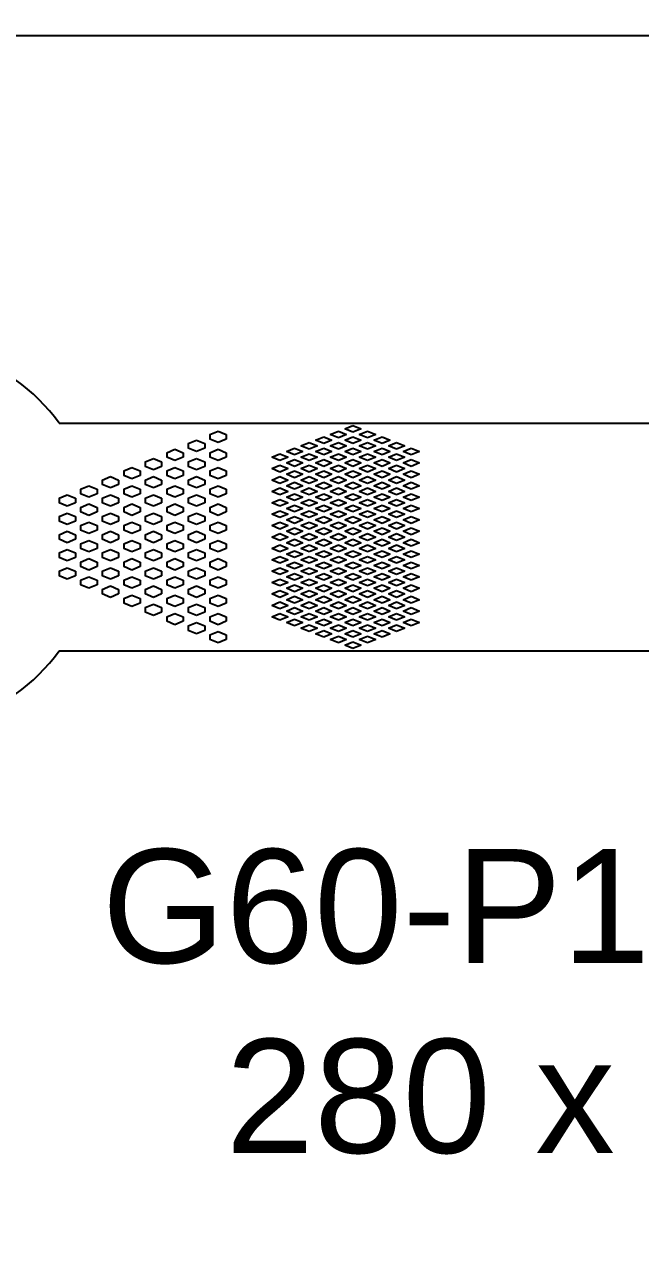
# Model space of a CAD drawing. Header units: inches. Extents: x -271009 to 5700, y -37000 to 38138.
# Drawn here: x -127746 to -125000, y -5405 to 0 of the extents above; entities that cross this region are included whole.
import ezdxf

# ---------------------------------------------------------------- set-up
doc = ezdxf.new("R2010")
doc.units = ezdxf.units.IN
doc.header["$MEASUREMENT"] = 0
doc.styles.get("Standard").update_dxf_attribs({"font": 'arial.ttf'})

msp = doc.modelspace()

# ---------------------------------------------------------------- linework, layer by layer
for p, q in [((-127590.9, -1776.3), (-124634.6, -1776.3)), ((-126919.5, -1827), (-126882.9, -1811.8)), ((-126919.5, -1827), (-126919.5, -1847.3)), ((-126882.9, -1811.8), (-126846.4, -1827)), ((-126846.4, -1827), (-126846.4, -1847.3)), ((-126448.5, -1852.4), (-126412, -1837.2)), ((-126412, -1837.2), (-126375.4, -1852.4)), ((-126383.6, -1827), (-126347, -1811.8)), ((-126347, -1842.2), (-126383.6, -1827)), ((-126347, -1811.8), (-126310.5, -1827)), ((-126310.5, -1827), (-126347, -1842.2)), ((-126318.6, -1801.6), (-126282.1, -1786.4)), ((-126282.1, -1816.9), (-126318.6, -1801.6)), ((-126318.6, -1852.4), (-126282.1, -1837.2)), ((-126282.1, -1786.4), (-126245.5, -1801.6)), ((-126245.5, -1801.6), (-126282.1, -1816.9)), ((-126282.1, -1837.2), (-126245.5, -1852.4)), ((-126253.6, -1827), (-126217.1, -1811.8)), ((-126217.1, -1842.2), (-126253.6, -1827)), ((-126217.1, -1811.8), (-126180.6, -1827)), ((-126180.6, -1827), (-126217.1, -1842.2)), ((-126188.7, -1852.4), (-126152.1, -1837.2)), ((-126152.1, -1837.2), (-126115.6, -1852.4)), ((-127015.4, -1867.6), (-126978.9, -1852.4)), ((-127015.4, -1867.6), (-127015.4, -1887.9)), ((-126978.9, -1903.1), (-127015.4, -1887.9)), ((-126978.9, -1852.4), (-126942.3, -1867.6)), ((-126942.3, -1887.9), (-126978.9, -1903.1)), ((-126942.3, -1867.6), (-126942.3, -1887.9)), ((-126882.9, -1862.5), (-126919.5, -1847.3)), ((-126846.4, -1847.3), (-126882.9, -1862.5)), ((-126578.4, -1903.1), (-126541.9, -1887.9)), ((-126541.9, -1887.9), (-126505.4, -1903.1)), ((-126513.5, -1877.8), (-126476.9, -1862.5)), ((-126476.9, -1893), (-126513.5, -1877.8)), ((-126476.9, -1862.5), (-126440.4, -1877.8)), ((-126440.4, -1877.8), (-126476.9, -1893)), ((-126412, -1867.6), (-126448.5, -1852.4)), ((-126448.5, -1903.1), (-126412, -1887.9)), ((-126375.4, -1852.4), (-126412, -1867.6)), ((-126412, -1887.9), (-126375.4, -1903.1)), ((-126383.6, -1877.8), (-126347, -1862.5)), ((-126347, -1893), (-126383.6, -1877.8)), ((-126347, -1862.5), (-126310.5, -1877.8)), ((-126310.5, -1877.8), (-126347, -1893)), ((-126282.1, -1867.6), (-126318.6, -1852.4)), ((-126318.6, -1903.1), (-126282.1, -1887.9)), ((-126245.5, -1852.4), (-126282.1, -1867.6)), ((-126282.1, -1887.9), (-126245.5, -1903.1)), ((-126253.6, -1877.8), (-126217.1, -1862.5)), ((-126217.1, -1893), (-126253.6, -1877.8)), ((-126217.1, -1862.5), (-126180.6, -1877.8)), ((-126180.6, -1877.8), (-126217.1, -1893)), ((-126152.1, -1867.6), (-126188.7, -1852.4)), ((-126188.7, -1903.1), (-126152.1, -1887.9)), ((-126115.6, -1852.4), (-126152.1, -1867.6)), ((-126152.1, -1887.9), (-126115.6, -1903.1)), ((-126123.7, -1877.8), (-126087.2, -1862.5)), ((-126087.2, -1893), (-126123.7, -1877.8)), ((-126087.2, -1862.5), (-126050.6, -1877.8)), ((-126050.6, -1877.8), (-126087.2, -1893)), ((-126058.8, -1903.1), (-126022.2, -1887.9)), ((-126022.2, -1887.9), (-125985.7, -1903.1)), ((-127207.2, -1948.8), (-127170.7, -1933.6)), ((-127170.7, -1933.6), (-127134.2, -1948.8)), ((-127111.3, -1908.2), (-127074.8, -1893)), ((-127111.3, -1908.2), (-127111.3, -1928.5)), ((-127074.8, -1943.7), (-127111.3, -1928.5)), ((-127074.8, -1893), (-127038.2, -1908.2)), ((-127038.2, -1928.5), (-127074.8, -1943.7)), ((-127038.2, -1908.2), (-127038.2, -1928.5)), ((-127015.4, -1948.8), (-126978.9, -1933.6)), ((-126978.9, -1933.6), (-126942.3, -1948.8)), ((-126919.5, -1908.2), (-126882.9, -1893)), ((-126919.5, -1908.2), (-126919.5, -1928.5)), ((-126882.9, -1943.7), (-126919.5, -1928.5)), ((-126882.9, -1893), (-126846.4, -1908.2)), ((-126846.4, -1928.5), (-126882.9, -1943.7)), ((-126846.4, -1908.2), (-126846.4, -1928.5)), ((-126643.4, -1928.5), (-126606.9, -1913.3)), ((-126606.9, -1943.7), (-126643.4, -1928.5)), ((-126606.9, -1913.3), (-126570.3, -1928.5)), ((-126570.3, -1928.5), (-126606.9, -1943.7)), ((-126541.9, -1918.4), (-126578.4, -1903.1)), ((-126578.4, -1953.9), (-126541.9, -1938.7)), ((-126505.4, -1903.1), (-126541.9, -1918.4)), ((-126541.9, -1938.7), (-126505.4, -1953.9)), ((-126513.5, -1928.5), (-126476.9, -1913.3)), ((-126476.9, -1943.7), (-126513.5, -1928.5)), ((-126476.9, -1913.3), (-126440.4, -1928.5)), ((-126440.4, -1928.5), (-126476.9, -1943.7)), ((-126412, -1918.4), (-126448.5, -1903.1)), ((-126448.5, -1953.9), (-126412, -1938.7)), ((-126375.4, -1903.1), (-126412, -1918.4)), ((-126412, -1938.7), (-126375.4, -1953.9)), ((-126383.6, -1928.5), (-126347, -1913.3)), ((-126347, -1943.7), (-126383.6, -1928.5)), ((-126347, -1913.3), (-126310.5, -1928.5)), ((-126310.5, -1928.5), (-126347, -1943.7)), ((-126282.1, -1918.4), (-126318.6, -1903.1)), ((-126318.6, -1953.9), (-126282.1, -1938.7)), ((-126245.5, -1903.1), (-126282.1, -1918.4)), ((-126282.1, -1938.7), (-126245.5, -1953.9)), ((-126253.6, -1928.5), (-126217.1, -1913.3)), ((-126217.1, -1943.7), (-126253.6, -1928.5)), ((-126217.1, -1913.3), (-126180.6, -1928.5)), ((-126180.6, -1928.5), (-126217.1, -1943.7)), ((-126152.1, -1918.4), (-126188.7, -1903.1)), ((-126188.7, -1953.9), (-126152.1, -1938.7)), ((-126115.6, -1903.1), (-126152.1, -1918.4)), ((-126152.1, -1938.7), (-126115.6, -1953.9)), ((-126123.7, -1928.5), (-126087.2, -1913.3)), ((-126087.2, -1943.7), (-126123.7, -1928.5)), ((-126087.2, -1913.3), (-126050.6, -1928.5)), ((-126050.6, -1928.5), (-126087.2, -1943.7)), ((-126022.2, -1918.4), (-126058.8, -1903.1)), ((-126058.8, -1953.9), (-126022.2, -1938.7)), ((-125985.7, -1903.1), (-126022.2, -1918.4)), ((-126022.2, -1938.7), (-125985.7, -1953.9)), ((-127303.2, -1989.4), (-127266.6, -1974.2)), ((-127303.2, -1989.4), (-127303.2, -2009.7)), ((-127266.6, -1974.2), (-127230.1, -1989.4)), ((-127230.1, -1989.4), (-127230.1, -2009.7)), ((-127207.2, -1948.8), (-127207.2, -1969.1)), ((-127170.7, -1984.3), (-127207.2, -1969.1)), ((-127134.2, -1969.1), (-127170.7, -1984.3)), ((-127134.2, -1948.8), (-127134.2, -1969.1)), ((-127111.3, -1989.4), (-127074.8, -1974.2)), ((-127111.3, -1989.4), (-127111.3, -2009.7)), ((-127074.8, -1974.2), (-127038.2, -1989.4)), ((-127038.2, -1989.4), (-127038.2, -2009.7)), ((-127015.4, -1948.8), (-127015.4, -1969.1)), ((-126978.9, -1984.3), (-127015.4, -1969.1)), ((-126942.3, -1969.1), (-126978.9, -1984.3)), ((-126942.3, -1948.8), (-126942.3, -1969.1)), ((-126919.5, -1989.4), (-126882.9, -1974.2)), ((-126919.5, -1989.4), (-126919.5, -2009.7)), ((-126882.9, -1974.2), (-126846.4, -1989.4)), ((-126846.4, -1989.4), (-126846.4, -2009.7)), ((-126643.4, -1979.3), (-126606.9, -1964)), ((-126606.9, -1994.5), (-126643.4, -1979.3)), ((-126606.9, -1964), (-126570.3, -1979.3)), ((-126570.3, -1979.3), (-126606.9, -1994.5)), ((-126541.9, -1969.1), (-126578.4, -1953.9)), ((-126578.4, -2004.6), (-126541.9, -1989.4)), ((-126505.4, -1953.9), (-126541.9, -1969.1)), ((-126541.9, -1989.4), (-126505.4, -2004.6)), ((-126513.5, -1979.3), (-126476.9, -1964)), ((-126476.9, -1994.5), (-126513.5, -1979.3)), ((-126476.9, -1964), (-126440.4, -1979.3)), ((-126440.4, -1979.3), (-126476.9, -1994.5)), ((-126412, -1969.1), (-126448.5, -1953.9)), ((-126448.5, -2004.6), (-126412, -1989.4)), ((-126375.4, -1953.9), (-126412, -1969.1)), ((-126412, -1989.4), (-126375.4, -2004.6)), ((-126383.6, -1979.3), (-126347, -1964)), ((-126347, -1994.5), (-126383.6, -1979.3)), ((-126347, -1964), (-126310.5, -1979.3)), ((-126310.5, -1979.3), (-126347, -1994.5)), ((-126282.1, -1969.1), (-126318.6, -1953.9)), ((-126318.6, -2004.6), (-126282.1, -1989.4)), ((-126245.5, -1953.9), (-126282.1, -1969.1)), ((-126282.1, -1989.4), (-126245.5, -2004.6)), ((-126253.6, -1979.3), (-126217.1, -1964)), ((-126217.1, -1994.5), (-126253.6, -1979.3)), ((-126217.1, -1964), (-126180.6, -1979.3)), ((-126180.6, -1979.3), (-126217.1, -1994.5)), ((-126152.1, -1969.1), (-126188.7, -1953.9)), ((-126188.7, -2004.6), (-126152.1, -1989.4)), ((-126115.6, -1953.9), (-126152.1, -1969.1)), ((-126152.1, -1989.4), (-126115.6, -2004.6)), ((-126123.7, -1979.3), (-126087.2, -1964)), ((-126087.2, -1994.5), (-126123.7, -1979.3)), ((-126087.2, -1964), (-126050.6, -1979.3)), ((-126050.6, -1979.3), (-126087.2, -1994.5)), ((-126022.2, -1969.1), (-126058.8, -1953.9)), ((-126058.8, -2004.6), (-126022.2, -1989.4)), ((-125985.7, -1953.9), (-126022.2, -1969.1)), ((-126022.2, -1989.4), (-125985.7, -2004.6)), ((-127399.1, -2030), (-127362.5, -2014.8)), ((-127399.1, -2030), (-127399.1, -2050.3)), ((-127362.5, -2065.5), (-127399.1, -2050.3)), ((-127362.5, -2014.8), (-127326, -2030)), ((-127326, -2050.3), (-127362.5, -2065.5)), ((-127326, -2030), (-127326, -2050.3)), ((-127266.6, -2024.9), (-127303.2, -2009.7)), ((-127230.1, -2009.7), (-127266.6, -2024.9)), ((-127207.2, -2030), (-127170.7, -2014.8)), ((-127207.2, -2030), (-127207.2, -2050.3)), ((-127170.7, -2065.5), (-127207.2, -2050.3)), ((-127170.7, -2014.8), (-127134.2, -2030)), ((-127134.2, -2050.3), (-127170.7, -2065.5)), ((-127134.2, -2030), (-127134.2, -2050.3)), ((-127074.8, -2024.9), (-127111.3, -2009.7)), ((-127038.2, -2009.7), (-127074.8, -2024.9)), ((-127015.4, -2030), (-126978.9, -2014.8)), ((-127015.4, -2030), (-127015.4, -2050.3)), ((-126978.9, -2065.5), (-127015.4, -2050.3)), ((-126978.9, -2014.8), (-126942.3, -2030)), ((-126942.3, -2050.3), (-126978.9, -2065.5)), ((-126942.3, -2030), (-126942.3, -2050.3)), ((-126882.9, -2024.9), (-126919.5, -2009.7)), ((-126846.4, -2009.7), (-126882.9, -2024.9)), ((-126643.4, -2030), (-126606.9, -2014.8)), ((-126606.9, -2045.2), (-126643.4, -2030)), ((-126606.9, -2014.8), (-126570.3, -2030)), ((-126570.3, -2030), (-126606.9, -2045.2)), ((-126541.9, -2019.9), (-126578.4, -2004.6)), ((-126578.4, -2055.4), (-126541.9, -2040.2)), ((-126505.4, -2004.6), (-126541.9, -2019.9)), ((-126541.9, -2040.2), (-126505.4, -2055.4)), ((-126513.5, -2030), (-126476.9, -2014.8)), ((-126476.9, -2045.2), (-126513.5, -2030)), ((-126476.9, -2014.8), (-126440.4, -2030)), ((-126440.4, -2030), (-126476.9, -2045.2)), ((-126412, -2019.9), (-126448.5, -2004.6)), ((-126448.5, -2055.4), (-126412, -2040.2)), ((-126375.4, -2004.6), (-126412, -2019.9)), ((-126412, -2040.2), (-126375.4, -2055.4)), ((-126383.6, -2030), (-126347, -2014.8)), ((-126347, -2045.2), (-126383.6, -2030)), ((-126347, -2014.8), (-126310.5, -2030)), ((-126310.5, -2030), (-126347, -2045.2)), ((-126282.1, -2019.9), (-126318.6, -2004.6)), ((-126318.6, -2055.4), (-126282.1, -2040.2)), ((-126245.5, -2004.6), (-126282.1, -2019.9)), ((-126282.1, -2040.2), (-126245.5, -2055.4)), ((-126253.6, -2030), (-126217.1, -2014.8)), ((-126217.1, -2045.2), (-126253.6, -2030)), ((-126217.1, -2014.8), (-126180.6, -2030)), ((-126180.6, -2030), (-126217.1, -2045.2)), ((-126152.1, -2019.9), (-126188.7, -2004.6)), ((-126188.7, -2055.4), (-126152.1, -2040.2)), ((-126115.6, -2004.6), (-126152.1, -2019.9)), ((-126152.1, -2040.2), (-126115.6, -2055.4)), ((-126123.7, -2030), (-126087.2, -2014.8)), ((-126087.2, -2045.2), (-126123.7, -2030)), ((-126087.2, -2014.8), (-126050.6, -2030)), ((-126050.6, -2030), (-126087.2, -2045.2)), ((-126022.2, -2019.9), (-126058.8, -2004.6)), ((-126058.8, -2055.4), (-126022.2, -2040.2)), ((-125985.7, -2004.6), (-126022.2, -2019.9)), ((-126022.2, -2040.2), (-125985.7, -2055.4)), ((-127590.9, -2111.2), (-127554.4, -2096)), ((-127554.4, -2096), (-127517.8, -2111.2)), ((-127495, -2070.6), (-127458.4, -2055.4)), ((-127495, -2070.6), (-127495, -2090.9)), ((-127458.4, -2106.1), (-127495, -2090.9)), ((-127458.4, -2055.4), (-127421.9, -2070.6)), ((-127421.9, -2090.9), (-127458.4, -2106.1)), ((-127421.9, -2070.6), (-127421.9, -2090.9)), ((-127399.1, -2111.2), (-127362.5, -2096)), ((-127362.5, -2096), (-127326, -2111.2)), ((-127303.2, -2070.6), (-127266.6, -2055.4)), ((-127303.2, -2070.6), (-127303.2, -2090.9)), ((-127266.6, -2106.1), (-127303.2, -2090.9)), ((-127266.6, -2055.4), (-127230.1, -2070.6)), ((-127230.1, -2090.9), (-127266.6, -2106.1)), ((-127230.1, -2070.6), (-127230.1, -2090.9)), ((-127207.2, -2111.2), (-127170.7, -2096)), ((-127170.7, -2096), (-127134.2, -2111.2)), ((-127111.3, -2070.6), (-127074.8, -2055.4)), ((-127111.3, -2070.6), (-127111.3, -2090.9)), ((-127074.8, -2106.1), (-127111.3, -2090.9)), ((-127074.8, -2055.4), (-127038.2, -2070.6)), ((-127038.2, -2090.9), (-127074.8, -2106.1)), ((-127038.2, -2070.6), (-127038.2, -2090.9)), ((-127015.4, -2111.2), (-126978.9, -2096)), ((-126978.9, -2096), (-126942.3, -2111.2)), ((-126919.5, -2070.6), (-126882.9, -2055.4)), ((-126919.5, -2070.6), (-126919.5, -2090.9)), ((-126882.9, -2106.1), (-126919.5, -2090.9)), ((-126882.9, -2055.4), (-126846.4, -2070.6)), ((-126846.4, -2090.9), (-126882.9, -2106.1)), ((-126846.4, -2070.6), (-126846.4, -2090.9)), ((-126643.4, -2080.8), (-126606.9, -2065.5)), ((-126606.9, -2096), (-126643.4, -2080.8)), ((-126606.9, -2065.5), (-126570.3, -2080.8)), ((-126570.3, -2080.8), (-126606.9, -2096)), ((-126541.9, -2070.6), (-126578.4, -2055.4)), ((-126578.4, -2106.1), (-126541.9, -2090.9)), ((-126541.9, -2121.4), (-126578.4, -2106.1)), ((-126505.4, -2055.4), (-126541.9, -2070.6)), ((-126541.9, -2090.9), (-126505.4, -2106.1)), ((-126505.4, -2106.1), (-126541.9, -2121.4)), ((-126513.5, -2080.8), (-126476.9, -2065.5)), ((-126476.9, -2096), (-126513.5, -2080.8)), ((-126476.9, -2065.5), (-126440.4, -2080.8)), ((-126440.4, -2080.8), (-126476.9, -2096)), ((-126412, -2070.6), (-126448.5, -2055.4)), ((-126448.5, -2106.1), (-126412, -2090.9)), ((-126412, -2121.4), (-126448.5, -2106.1)), ((-126375.4, -2055.4), (-126412, -2070.6)), ((-126412, -2090.9), (-126375.4, -2106.1)), ((-126375.4, -2106.1), (-126412, -2121.4)), ((-126383.6, -2080.8), (-126347, -2065.5)), ((-126347, -2096), (-126383.6, -2080.8)), ((-126347, -2065.5), (-126310.5, -2080.8)), ((-126310.5, -2080.8), (-126347, -2096)), ((-126282.1, -2070.6), (-126318.6, -2055.4)), ((-126318.6, -2106.1), (-126282.1, -2090.9)), ((-126282.1, -2121.4), (-126318.6, -2106.1)), ((-126245.5, -2055.4), (-126282.1, -2070.6)), ((-126282.1, -2090.9), (-126245.5, -2106.1)), ((-126245.5, -2106.1), (-126282.1, -2121.4)), ((-126253.6, -2080.8), (-126217.1, -2065.5)), ((-126217.1, -2096), (-126253.6, -2080.8)), ((-126217.1, -2065.5), (-126180.6, -2080.8)), ((-126180.6, -2080.8), (-126217.1, -2096)), ((-126152.1, -2070.6), (-126188.7, -2055.4)), ((-126188.7, -2106.1), (-126152.1, -2090.9)), ((-126152.1, -2121.4), (-126188.7, -2106.1)), ((-126115.6, -2055.4), (-126152.1, -2070.6)), ((-126152.1, -2090.9), (-126115.6, -2106.1)), ((-126115.6, -2106.1), (-126152.1, -2121.4)), ((-126123.7, -2080.8), (-126087.2, -2065.5)), ((-126087.2, -2096), (-126123.7, -2080.8)), ((-126087.2, -2065.5), (-126050.6, -2080.8)), ((-126050.6, -2080.8), (-126087.2, -2096)), ((-126022.2, -2070.6), (-126058.8, -2055.4)), ((-126058.8, -2106.1), (-126022.2, -2090.9)), ((-126022.2, -2121.4), (-126058.8, -2106.1)), ((-125985.7, -2055.4), (-126022.2, -2070.6)), ((-126022.2, -2090.9), (-125985.7, -2106.1)), ((-125985.7, -2106.1), (-126022.2, -2121.4)), ((-127590.9, -2111.2), (-127590.9, -2131.5)), ((-127554.4, -2146.7), (-127590.9, -2131.5)), ((-127517.8, -2131.5), (-127554.4, -2146.7)), ((-127517.8, -2111.2), (-127517.8, -2131.5)), ((-127495, -2151.8), (-127458.4, -2136.6)), ((-127495, -2151.8), (-127495, -2172.1)), ((-127458.4, -2136.6), (-127421.9, -2151.8)), ((-127421.9, -2151.8), (-127421.9, -2172.1)), ((-127399.1, -2111.2), (-127399.1, -2131.5)), ((-127362.5, -2146.7), (-127399.1, -2131.5)), ((-127326, -2131.5), (-127362.5, -2146.7)), ((-127326, -2111.2), (-127326, -2131.5)), ((-127303.2, -2151.8), (-127266.6, -2136.6)), ((-127303.2, -2151.8), (-127303.2, -2172.1)), ((-127266.6, -2136.6), (-127230.1, -2151.8)), ((-127230.1, -2151.8), (-127230.1, -2172.1)), ((-127207.2, -2111.2), (-127207.2, -2131.5)), ((-127170.7, -2146.7), (-127207.2, -2131.5)), ((-127134.2, -2131.5), (-127170.7, -2146.7)), ((-127134.2, -2111.2), (-127134.2, -2131.5)), ((-127111.3, -2151.8), (-127074.8, -2136.6)), ((-127111.3, -2151.8), (-127111.3, -2172.1)), ((-127074.8, -2136.6), (-127038.2, -2151.8)), ((-127038.2, -2151.8), (-127038.2, -2172.1)), ((-127015.4, -2111.2), (-127015.4, -2131.5)), ((-126978.9, -2146.7), (-127015.4, -2131.5)), ((-126942.3, -2131.5), (-126978.9, -2146.7)), ((-126942.3, -2111.2), (-126942.3, -2131.5)), ((-126919.5, -2151.8), (-126882.9, -2136.6)), ((-126919.5, -2151.8), (-126919.5, -2172.1)), ((-126882.9, -2136.6), (-126846.4, -2151.8)), ((-126846.4, -2151.8), (-126846.4, -2172.1)), ((-126643.4, -2131.5), (-126606.9, -2116.3)), ((-126606.9, -2146.7), (-126643.4, -2131.5)), ((-126606.9, -2116.3), (-126570.3, -2131.5)), ((-126570.3, -2131.5), (-126606.9, -2146.7)), ((-126578.4, -2156.9), (-126541.9, -2141.7)), ((-126541.9, -2172.1), (-126578.4, -2156.9)), ((-126541.9, -2141.7), (-126505.4, -2156.9)), ((-126505.4, -2156.9), (-126541.9, -2172.1)), ((-126513.5, -2131.5), (-126476.9, -2116.3)), ((-126476.9, -2146.7), (-126513.5, -2131.5)), ((-126476.9, -2116.3), (-126440.4, -2131.5)), ((-126440.4, -2131.5), (-126476.9, -2146.7)), ((-126448.5, -2156.9), (-126412, -2141.7)), ((-126412, -2172.1), (-126448.5, -2156.9)), ((-126412, -2141.7), (-126375.4, -2156.9)), ((-126375.4, -2156.9), (-126412, -2172.1)), ((-126383.6, -2131.5), (-126347, -2116.3)), ((-126347, -2146.7), (-126383.6, -2131.5)), ((-126347, -2116.3), (-126310.5, -2131.5)), ((-126310.5, -2131.5), (-126347, -2146.7)), ((-126318.6, -2156.9), (-126282.1, -2141.7)), ((-126282.1, -2172.1), (-126318.6, -2156.9)), ((-126282.1, -2141.7), (-126245.5, -2156.9)), ((-126245.5, -2156.9), (-126282.1, -2172.1)), ((-126253.6, -2131.5), (-126217.1, -2116.3)), ((-126217.1, -2146.7), (-126253.6, -2131.5)), ((-126217.1, -2116.3), (-126180.6, -2131.5)), ((-126180.6, -2131.5), (-126217.1, -2146.7)), ((-126188.7, -2156.9), (-126152.1, -2141.7)), ((-126152.1, -2172.1), (-126188.7, -2156.9)), ((-126152.1, -2141.7), (-126115.6, -2156.9)), ((-126115.6, -2156.9), (-126152.1, -2172.1)), ((-126123.7, -2131.5), (-126087.2, -2116.3)), ((-126087.2, -2146.7), (-126123.7, -2131.5)), ((-126087.2, -2116.3), (-126050.6, -2131.5)), ((-126050.6, -2131.5), (-126087.2, -2146.7)), ((-126058.8, -2156.9), (-126022.2, -2141.7)), ((-126022.2, -2172.1), (-126058.8, -2156.9)), ((-126022.2, -2141.7), (-125985.7, -2156.9)), ((-125985.7, -2156.9), (-126022.2, -2172.1)), ((-127590.9, -2192.4), (-127554.4, -2177.2)), ((-127590.9, -2192.4), (-127590.9, -2212.7)), ((-127554.4, -2227.9), (-127590.9, -2212.7)), ((-127554.4, -2177.2), (-127517.8, -2192.4)), ((-127517.8, -2212.7), (-127554.4, -2227.9)), ((-127517.8, -2192.4), (-127517.8, -2212.7)), ((-127458.4, -2187.3), (-127495, -2172.1)), ((-127421.9, -2172.1), (-127458.4, -2187.3)), ((-127399.1, -2192.4), (-127362.5, -2177.2)), ((-127399.1, -2192.4), (-127399.1, -2212.7)), ((-127362.5, -2227.9), (-127399.1, -2212.7)), ((-127362.5, -2177.2), (-127326, -2192.4)), ((-127326, -2212.7), (-127362.5, -2227.9)), ((-127326, -2192.4), (-127326, -2212.7)), ((-127266.6, -2187.3), (-127303.2, -2172.1)), ((-127230.1, -2172.1), (-127266.6, -2187.3)), ((-127207.2, -2192.4), (-127170.7, -2177.2)), ((-127207.2, -2192.4), (-127207.2, -2212.7)), ((-127170.7, -2227.9), (-127207.2, -2212.7)), ((-127170.7, -2177.2), (-127134.2, -2192.4)), ((-127134.2, -2212.7), (-127170.7, -2227.9)), ((-127134.2, -2192.4), (-127134.2, -2212.7)), ((-127074.8, -2187.3), (-127111.3, -2172.1)), ((-127038.2, -2172.1), (-127074.8, -2187.3)), ((-127015.4, -2192.4), (-126978.9, -2177.2)), ((-127015.4, -2192.4), (-127015.4, -2212.7)), ((-126978.9, -2227.9), (-127015.4, -2212.7)), ((-126978.9, -2177.2), (-126942.3, -2192.4)), ((-126942.3, -2212.7), (-126978.9, -2227.9)), ((-126942.3, -2192.4), (-126942.3, -2212.7)), ((-126882.9, -2187.3), (-126919.5, -2172.1)), ((-126846.4, -2172.1), (-126882.9, -2187.3)), ((-126643.4, -2182.3), (-126606.9, -2167)), ((-126606.9, -2197.5), (-126643.4, -2182.3)), ((-126606.9, -2167), (-126570.3, -2182.3)), ((-126570.3, -2182.3), (-126606.9, -2197.5)), ((-126578.4, -2207.6), (-126541.9, -2192.4)), ((-126541.9, -2222.9), (-126578.4, -2207.6)), ((-126541.9, -2192.4), (-126505.4, -2207.6)), ((-126505.4, -2207.6), (-126541.9, -2222.9)), ((-126513.5, -2182.3), (-126476.9, -2167)), ((-126476.9, -2197.5), (-126513.5, -2182.3)), ((-126476.9, -2167), (-126440.4, -2182.3)), ((-126440.4, -2182.3), (-126476.9, -2197.5)), ((-126448.5, -2207.6), (-126412, -2192.4)), ((-126412, -2222.9), (-126448.5, -2207.6)), ((-126412, -2192.4), (-126375.4, -2207.6)), ((-126375.4, -2207.6), (-126412, -2222.9)), ((-126383.6, -2182.3), (-126347, -2167)), ((-126347, -2197.5), (-126383.6, -2182.3)), ((-126347, -2167), (-126310.5, -2182.3)), ((-126310.5, -2182.3), (-126347, -2197.5)), ((-126318.6, -2207.6), (-126282.1, -2192.4)), ((-126282.1, -2222.9), (-126318.6, -2207.6)), ((-126282.1, -2192.4), (-126245.5, -2207.6)), ((-126245.5, -2207.6), (-126282.1, -2222.9)), ((-126253.6, -2182.3), (-126217.1, -2167)), ((-126217.1, -2197.5), (-126253.6, -2182.3)), ((-126217.1, -2167), (-126180.6, -2182.3)), ((-126180.6, -2182.3), (-126217.1, -2197.5)), ((-126188.7, -2207.6), (-126152.1, -2192.4)), ((-126152.1, -2222.9), (-126188.7, -2207.6)), ((-126152.1, -2192.4), (-126115.6, -2207.6)), ((-126115.6, -2207.6), (-126152.1, -2222.9)), ((-126123.7, -2182.3), (-126087.2, -2167)), ((-126087.2, -2197.5), (-126123.7, -2182.3)), ((-126087.2, -2167), (-126050.6, -2182.3)), ((-126050.6, -2182.3), (-126087.2, -2197.5)), ((-126058.8, -2207.6), (-126022.2, -2192.4)), ((-126022.2, -2222.9), (-126058.8, -2207.6)), ((-126022.2, -2192.4), (-125985.7, -2207.6)), ((-125985.7, -2207.6), (-126022.2, -2222.9)), ((-127590.9, -2273.6), (-127554.4, -2258.4)), ((-127554.4, -2258.4), (-127517.8, -2273.6)), ((-127495, -2233), (-127458.4, -2217.8)), ((-127495, -2233), (-127495, -2253.3)), ((-127458.4, -2268.5), (-127495, -2253.3)), ((-127458.4, -2217.8), (-127421.9, -2233)), ((-127421.9, -2253.3), (-127458.4, -2268.5)), ((-127421.9, -2233), (-127421.9, -2253.3)), ((-127399.1, -2273.6), (-127362.5, -2258.4)), ((-127362.5, -2258.4), (-127326, -2273.6)), ((-127303.2, -2233), (-127266.6, -2217.8)), ((-127303.2, -2233), (-127303.2, -2253.3)), ((-127266.6, -2268.5), (-127303.2, -2253.3)), ((-127266.6, -2217.8), (-127230.1, -2233)), ((-127230.1, -2253.3), (-127266.6, -2268.5)), ((-127230.1, -2233), (-127230.1, -2253.3)), ((-127207.2, -2273.6), (-127170.7, -2258.4)), ((-127170.7, -2258.4), (-127134.2, -2273.6)), ((-127111.3, -2233), (-127074.8, -2217.8)), ((-127111.3, -2233), (-127111.3, -2253.3)), ((-127074.8, -2268.5), (-127111.3, -2253.3)), ((-127074.8, -2217.8), (-127038.2, -2233)), ((-127038.2, -2253.3), (-127074.8, -2268.5)), ((-127038.2, -2233), (-127038.2, -2253.3)), ((-127015.4, -2273.6), (-126978.9, -2258.4)), ((-126978.9, -2258.4), (-126942.3, -2273.6)), ((-126919.5, -2233), (-126882.9, -2217.8)), ((-126919.5, -2233), (-126919.5, -2253.3)), ((-126882.9, -2268.5), (-126919.5, -2253.3)), ((-126882.9, -2217.8), (-126846.4, -2233)), ((-126846.4, -2253.3), (-126882.9, -2268.5)), ((-126846.4, -2233), (-126846.4, -2253.3)), ((-126643.4, -2233), (-126606.9, -2217.8)), ((-126606.9, -2248.2), (-126643.4, -2233)), ((-126643.4, -2283.8), (-126606.9, -2268.5)), ((-126606.9, -2217.8), (-126570.3, -2233)), ((-126570.3, -2233), (-126606.9, -2248.2)), ((-126606.9, -2268.5), (-126570.3, -2283.8)), ((-126578.4, -2258.4), (-126541.9, -2243.2)), ((-126541.9, -2273.6), (-126578.4, -2258.4)), ((-126541.9, -2243.2), (-126505.4, -2258.4)), ((-126505.4, -2258.4), (-126541.9, -2273.6)), ((-126513.5, -2233), (-126476.9, -2217.8)), ((-126476.9, -2248.2), (-126513.5, -2233)), ((-126513.5, -2283.8), (-126476.9, -2268.5)), ((-126476.9, -2217.8), (-126440.4, -2233)), ((-126440.4, -2233), (-126476.9, -2248.2)), ((-126476.9, -2268.5), (-126440.4, -2283.8)), ((-126448.5, -2258.4), (-126412, -2243.2)), ((-126412, -2273.6), (-126448.5, -2258.4)), ((-126412, -2243.2), (-126375.4, -2258.4)), ((-126375.4, -2258.4), (-126412, -2273.6)), ((-126383.6, -2233), (-126347, -2217.8)), ((-126347, -2248.2), (-126383.6, -2233)), ((-126383.6, -2283.8), (-126347, -2268.5)), ((-126347, -2217.8), (-126310.5, -2233)), ((-126310.5, -2233), (-126347, -2248.2)), ((-126347, -2268.5), (-126310.5, -2283.8)), ((-126318.6, -2258.4), (-126282.1, -2243.2)), ((-126282.1, -2273.6), (-126318.6, -2258.4)), ((-126282.1, -2243.2), (-126245.5, -2258.4)), ((-126245.5, -2258.4), (-126282.1, -2273.6)), ((-126253.6, -2233), (-126217.1, -2217.8)), ((-126217.1, -2248.2), (-126253.6, -2233)), ((-126253.6, -2283.8), (-126217.1, -2268.5)), ((-126217.1, -2217.8), (-126180.6, -2233)), ((-126180.6, -2233), (-126217.1, -2248.2)), ((-126217.1, -2268.5), (-126180.6, -2283.8)), ((-126188.7, -2258.4), (-126152.1, -2243.2)), ((-126152.1, -2273.6), (-126188.7, -2258.4)), ((-126152.1, -2243.2), (-126115.6, -2258.4)), ((-126115.6, -2258.4), (-126152.1, -2273.6)), ((-126123.7, -2233), (-126087.2, -2217.8)), ((-126087.2, -2248.2), (-126123.7, -2233)), ((-126123.7, -2283.8), (-126087.2, -2268.5)), ((-126087.2, -2217.8), (-126050.6, -2233)), ((-126050.6, -2233), (-126087.2, -2248.2)), ((-126087.2, -2268.5), (-126050.6, -2283.8)), ((-126058.8, -2258.4), (-126022.2, -2243.2)), ((-126022.2, -2273.6), (-126058.8, -2258.4)), ((-126022.2, -2243.2), (-125985.7, -2258.4)), ((-125985.7, -2258.4), (-126022.2, -2273.6)), ((-127590.9, -2273.6), (-127590.9, -2293.9)), ((-127554.4, -2309.1), (-127590.9, -2293.9)), ((-127517.8, -2293.9), (-127554.4, -2309.1)), ((-127517.8, -2273.6), (-127517.8, -2293.9)), ((-127495, -2314.2), (-127458.4, -2299)), ((-127495, -2314.2), (-127495, -2334.5)), ((-127458.4, -2299), (-127421.9, -2314.2)), ((-127421.9, -2314.2), (-127421.9, -2334.5)), ((-127399.1, -2273.6), (-127399.1, -2293.9)), ((-127362.5, -2309.1), (-127399.1, -2293.9)), ((-127326, -2293.9), (-127362.5, -2309.1)), ((-127326, -2273.6), (-127326, -2293.9)), ((-127303.2, -2314.2), (-127266.6, -2299)), ((-127303.2, -2314.2), (-127303.2, -2334.5)), ((-127266.6, -2299), (-127230.1, -2314.2)), ((-127230.1, -2314.2), (-127230.1, -2334.5)), ((-127207.2, -2273.6), (-127207.2, -2293.9)), ((-127170.7, -2309.1), (-127207.2, -2293.9)), ((-127134.2, -2293.9), (-127170.7, -2309.1)), ((-127134.2, -2273.6), (-127134.2, -2293.9)), ((-127111.3, -2314.2), (-127074.8, -2299)), ((-127111.3, -2314.2), (-127111.3, -2334.5)), ((-127074.8, -2299), (-127038.2, -2314.2)), ((-127038.2, -2314.2), (-127038.2, -2334.5)), ((-127015.4, -2273.6), (-127015.4, -2293.9)), ((-126978.9, -2309.1), (-127015.4, -2293.9)), ((-126942.3, -2293.9), (-126978.9, -2309.1)), ((-126942.3, -2273.6), (-126942.3, -2293.9)), ((-126919.5, -2314.2), (-126882.9, -2299)), ((-126919.5, -2314.2), (-126919.5, -2334.5)), ((-126882.9, -2299), (-126846.4, -2314.2)), ((-126846.4, -2314.2), (-126846.4, -2334.5)), ((-126606.9, -2299), (-126643.4, -2283.8)), ((-126643.4, -2334.5), (-126606.9, -2319.3)), ((-126570.3, -2283.8), (-126606.9, -2299)), ((-126606.9, -2319.3), (-126570.3, -2334.5)), ((-126578.4, -2309.1), (-126541.9, -2293.9)), ((-126541.9, -2324.4), (-126578.4, -2309.1)), ((-126541.9, -2293.9), (-126505.4, -2309.1)), ((-126505.4, -2309.1), (-126541.9, -2324.4)), ((-126476.9, -2299), (-126513.5, -2283.8)), ((-126513.5, -2334.5), (-126476.9, -2319.3)), ((-126440.4, -2283.8), (-126476.9, -2299)), ((-126476.9, -2319.3), (-126440.4, -2334.5)), ((-126448.5, -2309.1), (-126412, -2293.9)), ((-126412, -2324.4), (-126448.5, -2309.1)), ((-126412, -2293.9), (-126375.4, -2309.1)), ((-126375.4, -2309.1), (-126412, -2324.4)), ((-126347, -2299), (-126383.6, -2283.8)), ((-126383.6, -2334.5), (-126347, -2319.3)), ((-126310.5, -2283.8), (-126347, -2299)), ((-126347, -2319.3), (-126310.5, -2334.5)), ((-126318.6, -2309.1), (-126282.1, -2293.9)), ((-126282.1, -2324.4), (-126318.6, -2309.1)), ((-126282.1, -2293.9), (-126245.5, -2309.1)), ((-126245.5, -2309.1), (-126282.1, -2324.4)), ((-126217.1, -2299), (-126253.6, -2283.8)), ((-126253.6, -2334.5), (-126217.1, -2319.3)), ((-126180.6, -2283.8), (-126217.1, -2299)), ((-126217.1, -2319.3), (-126180.6, -2334.5)), ((-126188.7, -2309.1), (-126152.1, -2293.9)), ((-126152.1, -2324.4), (-126188.7, -2309.1)), ((-126152.1, -2293.9), (-126115.6, -2309.1)), ((-126115.6, -2309.1), (-126152.1, -2324.4)), ((-126087.2, -2299), (-126123.7, -2283.8)), ((-126123.7, -2334.5), (-126087.2, -2319.3)), ((-126050.6, -2283.8), (-126087.2, -2299)), ((-126087.2, -2319.3), (-126050.6, -2334.5)), ((-126058.8, -2309.1), (-126022.2, -2293.9)), ((-126022.2, -2324.4), (-126058.8, -2309.1)), ((-126022.2, -2293.9), (-125985.7, -2309.1)), ((-125985.7, -2309.1), (-126022.2, -2324.4)), ((-127590.9, -2354.8), (-127554.4, -2339.6)), ((-127590.9, -2354.8), (-127590.9, -2375.1)), ((-127554.4, -2390.3), (-127590.9, -2375.1)), ((-127554.4, -2339.6), (-127517.8, -2354.8)), ((-127517.8, -2375.1), (-127554.4, -2390.3)), ((-127517.8, -2354.8), (-127517.8, -2375.1)), ((-127458.4, -2349.7), (-127495, -2334.5)), ((-127421.9, -2334.5), (-127458.4, -2349.7)), ((-127399.1, -2354.8), (-127362.5, -2339.6)), ((-127399.1, -2354.8), (-127399.1, -2375.1)), ((-127362.5, -2390.3), (-127399.1, -2375.1)), ((-127362.5, -2339.6), (-127326, -2354.8)), ((-127326, -2375.1), (-127362.5, -2390.3)), ((-127326, -2354.8), (-127326, -2375.1)), ((-127266.6, -2349.7), (-127303.2, -2334.5)), ((-127230.1, -2334.5), (-127266.6, -2349.7)), ((-127207.2, -2354.8), (-127170.7, -2339.6)), ((-127207.2, -2354.8), (-127207.2, -2375.1)), ((-127170.7, -2390.3), (-127207.2, -2375.1)), ((-127170.7, -2339.6), (-127134.2, -2354.8)), ((-127134.2, -2375.1), (-127170.7, -2390.3)), ((-127134.2, -2354.8), (-127134.2, -2375.1)), ((-127074.8, -2349.7), (-127111.3, -2334.5)), ((-127038.2, -2334.5), (-127074.8, -2349.7)), ((-127015.4, -2354.8), (-126978.9, -2339.6)), ((-127015.4, -2354.8), (-127015.4, -2375.1)), ((-126978.9, -2390.3), (-127015.4, -2375.1)), ((-126978.9, -2339.6), (-126942.3, -2354.8)), ((-126942.3, -2375.1), (-126978.9, -2390.3)), ((-126942.3, -2354.8), (-126942.3, -2375.1)), ((-126882.9, -2349.7), (-126919.5, -2334.5)), ((-126846.4, -2334.5), (-126882.9, -2349.7)), ((-126606.9, -2349.7), (-126643.4, -2334.5)), ((-126643.4, -2385.3), (-126606.9, -2370)), ((-126570.3, -2334.5), (-126606.9, -2349.7)), ((-126606.9, -2370), (-126570.3, -2385.3)), ((-126578.4, -2359.9), (-126541.9, -2344.7)), ((-126541.9, -2375.1), (-126578.4, -2359.9)), ((-126541.9, -2344.7), (-126505.4, -2359.9)), ((-126505.4, -2359.9), (-126541.9, -2375.1)), ((-126476.9, -2349.7), (-126513.5, -2334.5)), ((-126513.5, -2385.3), (-126476.9, -2370)), ((-126440.4, -2334.5), (-126476.9, -2349.7)), ((-126476.9, -2370), (-126440.4, -2385.3)), ((-126448.5, -2359.9), (-126412, -2344.7)), ((-126412, -2375.1), (-126448.5, -2359.9)), ((-126412, -2344.7), (-126375.4, -2359.9)), ((-126375.4, -2359.9), (-126412, -2375.1)), ((-126347, -2349.7), (-126383.6, -2334.5)), ((-126383.6, -2385.3), (-126347, -2370)), ((-126310.5, -2334.5), (-126347, -2349.7)), ((-126347, -2370), (-126310.5, -2385.3)), ((-126318.6, -2359.9), (-126282.1, -2344.7)), ((-126282.1, -2375.1), (-126318.6, -2359.9)), ((-126282.1, -2344.7), (-126245.5, -2359.9)), ((-126245.5, -2359.9), (-126282.1, -2375.1)), ((-126217.1, -2349.7), (-126253.6, -2334.5)), ((-126253.6, -2385.3), (-126217.1, -2370)), ((-126180.6, -2334.5), (-126217.1, -2349.7)), ((-126217.1, -2370), (-126180.6, -2385.3)), ((-126188.7, -2359.9), (-126152.1, -2344.7)), ((-126152.1, -2375.1), (-126188.7, -2359.9)), ((-126152.1, -2344.7), (-126115.6, -2359.9)), ((-126115.6, -2359.9), (-126152.1, -2375.1)), ((-126087.2, -2349.7), (-126123.7, -2334.5)), ((-126123.7, -2385.3), (-126087.2, -2370)), ((-126050.6, -2334.5), (-126087.2, -2349.7)), ((-126087.2, -2370), (-126050.6, -2385.3)), ((-126058.8, -2359.9), (-126022.2, -2344.7)), ((-126022.2, -2375.1), (-126058.8, -2359.9)), ((-126022.2, -2344.7), (-125985.7, -2359.9)), ((-125985.7, -2359.9), (-126022.2, -2375.1)), ((-127590.9, -2436), (-127554.4, -2420.8)), ((-127554.4, -2420.8), (-127517.8, -2436)), ((-127495, -2395.4), (-127458.4, -2380.2)), ((-127495, -2395.4), (-127495, -2415.7)), ((-127458.4, -2430.9), (-127495, -2415.7)), ((-127458.4, -2380.2), (-127421.9, -2395.4)), ((-127421.9, -2415.7), (-127458.4, -2430.9)), ((-127421.9, -2395.4), (-127421.9, -2415.7)), ((-127399.1, -2436), (-127362.5, -2420.8)), ((-127362.5, -2420.8), (-127326, -2436)), ((-127303.2, -2395.4), (-127266.6, -2380.2)), ((-127303.2, -2395.4), (-127303.2, -2415.7)), ((-127266.6, -2430.9), (-127303.2, -2415.7)), ((-127266.6, -2380.2), (-127230.1, -2395.4)), ((-127230.1, -2415.7), (-127266.6, -2430.9)), ((-127230.1, -2395.4), (-127230.1, -2415.7)), ((-127207.2, -2436), (-127170.7, -2420.8)), ((-127170.7, -2420.8), (-127134.2, -2436)), ((-127111.3, -2395.4), (-127074.8, -2380.2)), ((-127111.3, -2395.4), (-127111.3, -2415.7)), ((-127074.8, -2430.9), (-127111.3, -2415.7)), ((-127074.8, -2380.2), (-127038.2, -2395.4)), ((-127038.2, -2415.7), (-127074.8, -2430.9)), ((-127038.2, -2395.4), (-127038.2, -2415.7)), ((-127015.4, -2436), (-126978.9, -2420.8)), ((-126978.9, -2420.8), (-126942.3, -2436)), ((-126919.5, -2395.4), (-126882.9, -2380.2)), ((-126919.5, -2395.4), (-126919.5, -2415.7)), ((-126882.9, -2430.9), (-126919.5, -2415.7)), ((-126882.9, -2380.2), (-126846.4, -2395.4)), ((-126846.4, -2415.7), (-126882.9, -2430.9)), ((-126846.4, -2395.4), (-126846.4, -2415.7)), ((-126606.9, -2400.5), (-126643.4, -2385.3)), ((-126643.4, -2436), (-126606.9, -2420.8)), ((-126570.3, -2385.3), (-126606.9, -2400.5)), ((-126606.9, -2420.8), (-126570.3, -2436)), ((-126578.4, -2410.6), (-126541.9, -2395.4)), ((-126541.9, -2425.9), (-126578.4, -2410.6)), ((-126541.9, -2395.4), (-126505.4, -2410.6)), ((-126505.4, -2410.6), (-126541.9, -2425.9)), ((-126476.9, -2400.5), (-126513.5, -2385.3)), ((-126513.5, -2436), (-126476.9, -2420.8)), ((-126440.4, -2385.3), (-126476.9, -2400.5)), ((-126476.9, -2420.8), (-126440.4, -2436)), ((-126448.5, -2410.6), (-126412, -2395.4)), ((-126412, -2425.9), (-126448.5, -2410.6)), ((-126412, -2395.4), (-126375.4, -2410.6)), ((-126375.4, -2410.6), (-126412, -2425.9)), ((-126347, -2400.5), (-126383.6, -2385.3)), ((-126383.6, -2436), (-126347, -2420.8)), ((-126310.5, -2385.3), (-126347, -2400.5)), ((-126347, -2420.8), (-126310.5, -2436)), ((-126318.6, -2410.6), (-126282.1, -2395.4)), ((-126282.1, -2425.9), (-126318.6, -2410.6)), ((-126282.1, -2395.4), (-126245.5, -2410.6)), ((-126245.5, -2410.6), (-126282.1, -2425.9)), ((-126217.1, -2400.5), (-126253.6, -2385.3)), ((-126253.6, -2436), (-126217.1, -2420.8)), ((-126180.6, -2385.3), (-126217.1, -2400.5)), ((-126217.1, -2420.8), (-126180.6, -2436)), ((-126188.7, -2410.6), (-126152.1, -2395.4)), ((-126152.1, -2425.9), (-126188.7, -2410.6)), ((-126152.1, -2395.4), (-126115.6, -2410.6)), ((-126115.6, -2410.6), (-126152.1, -2425.9)), ((-126087.2, -2400.5), (-126123.7, -2385.3)), ((-126123.7, -2436), (-126087.2, -2420.8)), ((-126050.6, -2385.3), (-126087.2, -2400.5)), ((-126087.2, -2420.8), (-126050.6, -2436)), ((-126058.8, -2410.6), (-126022.2, -2395.4)), ((-126022.2, -2425.9), (-126058.8, -2410.6)), ((-126022.2, -2395.4), (-125985.7, -2410.6)), ((-125985.7, -2410.6), (-126022.2, -2425.9)), ((-127590.9, -2436), (-127590.9, -2456.3)), ((-127554.4, -2471.5), (-127590.9, -2456.3)), ((-127517.8, -2456.3), (-127554.4, -2471.5)), ((-127517.8, -2436), (-127517.8, -2456.3)), ((-127495, -2476.6), (-127458.4, -2461.4)), ((-127495, -2476.6), (-127495, -2496.9)), ((-127458.4, -2461.4), (-127421.9, -2476.6)), ((-127421.9, -2476.6), (-127421.9, -2496.9)), ((-127399.1, -2436), (-127399.1, -2456.3)), ((-127362.5, -2471.5), (-127399.1, -2456.3)), ((-127326, -2456.3), (-127362.5, -2471.5)), ((-127326, -2436), (-127326, -2456.3)), ((-127303.2, -2476.6), (-127266.6, -2461.4)), ((-127303.2, -2476.6), (-127303.2, -2496.9)), ((-127266.6, -2461.4), (-127230.1, -2476.6)), ((-127230.1, -2476.6), (-127230.1, -2496.9)), ((-127207.2, -2436), (-127207.2, -2456.3)), ((-127170.7, -2471.5), (-127207.2, -2456.3)), ((-127134.2, -2456.3), (-127170.7, -2471.5)), ((-127134.2, -2436), (-127134.2, -2456.3)), ((-127111.3, -2476.6), (-127074.8, -2461.4)), ((-127111.3, -2476.6), (-127111.3, -2496.9)), ((-127074.8, -2461.4), (-127038.2, -2476.6)), ((-127038.2, -2476.6), (-127038.2, -2496.9)), ((-127015.4, -2436), (-127015.4, -2456.3)), ((-126978.9, -2471.5), (-127015.4, -2456.3)), ((-126942.3, -2456.3), (-126978.9, -2471.5)), ((-126942.3, -2436), (-126942.3, -2456.3)), ((-126919.5, -2476.6), (-126882.9, -2461.4)), ((-126919.5, -2476.6), (-126919.5, -2496.9)), ((-126882.9, -2461.4), (-126846.4, -2476.6)), ((-126846.4, -2476.6), (-126846.4, -2496.9)), ((-126606.9, -2451.2), (-126643.4, -2436)), ((-126643.4, -2486.8), (-126606.9, -2471.5)), ((-126570.3, -2436), (-126606.9, -2451.2)), ((-126606.9, -2471.5), (-126570.3, -2486.8)), ((-126578.4, -2461.4), (-126541.9, -2446.2)), ((-126541.9, -2476.6), (-126578.4, -2461.4)), ((-126541.9, -2446.2), (-126505.4, -2461.4)), ((-126505.4, -2461.4), (-126541.9, -2476.6)), ((-126476.9, -2451.2), (-126513.5, -2436)), ((-126513.5, -2486.8), (-126476.9, -2471.5)), ((-126440.4, -2436), (-126476.9, -2451.2)), ((-126476.9, -2471.5), (-126440.4, -2486.8)), ((-126448.5, -2461.4), (-126412, -2446.2)), ((-126412, -2476.6), (-126448.5, -2461.4)), ((-126412, -2446.2), (-126375.4, -2461.4)), ((-126375.4, -2461.4), (-126412, -2476.6)), ((-126347, -2451.2), (-126383.6, -2436)), ((-126383.6, -2486.8), (-126347, -2471.5)), ((-126310.5, -2436), (-126347, -2451.2)), ((-126347, -2471.5), (-126310.5, -2486.8)), ((-126318.6, -2461.4), (-126282.1, -2446.2)), ((-126282.1, -2476.6), (-126318.6, -2461.4)), ((-126282.1, -2446.2), (-126245.5, -2461.4)), ((-126245.5, -2461.4), (-126282.1, -2476.6)), ((-126217.1, -2451.2), (-126253.6, -2436)), ((-126253.6, -2486.8), (-126217.1, -2471.5)), ((-126180.6, -2436), (-126217.1, -2451.2)), ((-126217.1, -2471.5), (-126180.6, -2486.8)), ((-126188.7, -2461.4), (-126152.1, -2446.2)), ((-126152.1, -2476.6), (-126188.7, -2461.4)), ((-126152.1, -2446.2), (-126115.6, -2461.4)), ((-126115.6, -2461.4), (-126152.1, -2476.6)), ((-126087.2, -2451.2), (-126123.7, -2436)), ((-126123.7, -2486.8), (-126087.2, -2471.5)), ((-126050.6, -2436), (-126087.2, -2451.2)), ((-126087.2, -2471.5), (-126050.6, -2486.8)), ((-126058.8, -2461.4), (-126022.2, -2446.2)), ((-126022.2, -2476.6), (-126058.8, -2461.4)), ((-126022.2, -2446.2), (-125985.7, -2461.4)), ((-125985.7, -2461.4), (-126022.2, -2476.6)), ((-127458.4, -2512.1), (-127495, -2496.9)), ((-127421.9, -2496.9), (-127458.4, -2512.1)), ((-127399.1, -2517.2), (-127362.5, -2502)), ((-127399.1, -2517.2), (-127399.1, -2537.5)), ((-127362.5, -2552.7), (-127399.1, -2537.5)), ((-127362.5, -2502), (-127326, -2517.2)), ((-127326, -2537.5), (-127362.5, -2552.7)), ((-127326, -2517.2), (-127326, -2537.5)), ((-127266.6, -2512.1), (-127303.2, -2496.9)), ((-127230.1, -2496.9), (-127266.6, -2512.1)), ((-127207.2, -2517.2), (-127170.7, -2502)), ((-127207.2, -2517.2), (-127207.2, -2537.5)), ((-127170.7, -2552.7), (-127207.2, -2537.5)), ((-127170.7, -2502), (-127134.2, -2517.2)), ((-127134.2, -2537.5), (-127170.7, -2552.7)), ((-127134.2, -2517.2), (-127134.2, -2537.5)), ((-127074.8, -2512.1), (-127111.3, -2496.9)), ((-127038.2, -2496.9), (-127074.8, -2512.1)), ((-127015.4, -2517.2), (-126978.9, -2502)), ((-127015.4, -2517.2), (-127015.4, -2537.5)), ((-126978.9, -2552.7), (-127015.4, -2537.5)), ((-126978.9, -2502), (-126942.3, -2517.2)), ((-126942.3, -2537.5), (-126978.9, -2552.7)), ((-126942.3, -2517.2), (-126942.3, -2537.5)), ((-126882.9, -2512.1), (-126919.5, -2496.9)), ((-126846.4, -2496.9), (-126882.9, -2512.1)), ((-126606.9, -2502), (-126643.4, -2486.8)), ((-126643.4, -2537.5), (-126606.9, -2522.3)), ((-126606.9, -2552.7), (-126643.4, -2537.5)), ((-126570.3, -2486.8), (-126606.9, -2502)), ((-126606.9, -2522.3), (-126570.3, -2537.5)), ((-126570.3, -2537.5), (-126606.9, -2552.7)), ((-126578.4, -2512.1), (-126541.9, -2496.9)), ((-126541.9, -2527.4), (-126578.4, -2512.1)), ((-126541.9, -2496.9), (-126505.4, -2512.1)), ((-126505.4, -2512.1), (-126541.9, -2527.4)), ((-126476.9, -2502), (-126513.5, -2486.8)), ((-126513.5, -2537.5), (-126476.9, -2522.3)), ((-126476.9, -2552.7), (-126513.5, -2537.5)), ((-126440.4, -2486.8), (-126476.9, -2502)), ((-126476.9, -2522.3), (-126440.4, -2537.5)), ((-126440.4, -2537.5), (-126476.9, -2552.7)), ((-126448.5, -2512.1), (-126412, -2496.9)), ((-126412, -2527.4), (-126448.5, -2512.1)), ((-126412, -2496.9), (-126375.4, -2512.1)), ((-126375.4, -2512.1), (-126412, -2527.4)), ((-126347, -2502), (-126383.6, -2486.8)), ((-126383.6, -2537.5), (-126347, -2522.3)), ((-126347, -2552.7), (-126383.6, -2537.5)), ((-126310.5, -2486.8), (-126347, -2502)), ((-126347, -2522.3), (-126310.5, -2537.5)), ((-126310.5, -2537.5), (-126347, -2552.7)), ((-126318.6, -2512.1), (-126282.1, -2496.9)), ((-126282.1, -2527.4), (-126318.6, -2512.1)), ((-126282.1, -2496.9), (-126245.5, -2512.1)), ((-126245.5, -2512.1), (-126282.1, -2527.4)), ((-126217.1, -2502), (-126253.6, -2486.8)), ((-126253.6, -2537.5), (-126217.1, -2522.3)), ((-126217.1, -2552.7), (-126253.6, -2537.5)), ((-126180.6, -2486.8), (-126217.1, -2502)), ((-126217.1, -2522.3), (-126180.6, -2537.5)), ((-126180.6, -2537.5), (-126217.1, -2552.7)), ((-126188.7, -2512.1), (-126152.1, -2496.9)), ((-126152.1, -2527.4), (-126188.7, -2512.1)), ((-126152.1, -2496.9), (-126115.6, -2512.1)), ((-126115.6, -2512.1), (-126152.1, -2527.4)), ((-126087.2, -2502), (-126123.7, -2486.8)), ((-126123.7, -2537.5), (-126087.2, -2522.3)), ((-126087.2, -2552.7), (-126123.7, -2537.5)), ((-126050.6, -2486.8), (-126087.2, -2502)), ((-126087.2, -2522.3), (-126050.6, -2537.5)), ((-126050.6, -2537.5), (-126087.2, -2552.7)), ((-126058.8, -2512.1), (-126022.2, -2496.9)), ((-126022.2, -2527.4), (-126058.8, -2512.1)), ((-126022.2, -2496.9), (-125985.7, -2512.1)), ((-125985.7, -2512.1), (-126022.2, -2527.4)), ((-127303.2, -2557.8), (-127266.6, -2542.6)), ((-127303.2, -2557.8), (-127303.2, -2578.1)), ((-127266.6, -2593.3), (-127303.2, -2578.1)), ((-127266.6, -2542.6), (-127230.1, -2557.8)), ((-127230.1, -2578.1), (-127266.6, -2593.3)), ((-127230.1, -2557.8), (-127230.1, -2578.1)), ((-127207.2, -2598.4), (-127170.7, -2583.2)), ((-127170.7, -2583.2), (-127134.2, -2598.4)), ((-127111.3, -2557.8), (-127074.8, -2542.6)), ((-127111.3, -2557.8), (-127111.3, -2578.1)), ((-127074.8, -2593.3), (-127111.3, -2578.1)), ((-127074.8, -2542.6), (-127038.2, -2557.8)), ((-127038.2, -2578.1), (-127074.8, -2593.3)), ((-127038.2, -2557.8), (-127038.2, -2578.1)), ((-127015.4, -2598.4), (-126978.9, -2583.2)), ((-126978.9, -2583.2), (-126942.3, -2598.4)), ((-126919.5, -2557.8), (-126882.9, -2542.6)), ((-126919.5, -2557.8), (-126919.5, -2578.1)), ((-126882.9, -2593.3), (-126919.5, -2578.1)), ((-126882.9, -2542.6), (-126846.4, -2557.8)), ((-126846.4, -2578.1), (-126882.9, -2593.3)), ((-126846.4, -2557.8), (-126846.4, -2578.1)), ((-126643.4, -2588.3), (-126606.9, -2573)), ((-126606.9, -2603.5), (-126643.4, -2588.3)), ((-126606.9, -2573), (-126570.3, -2588.3)), ((-126570.3, -2588.3), (-126606.9, -2603.5)), ((-126578.4, -2562.9), (-126541.9, -2547.7)), ((-126541.9, -2578.1), (-126578.4, -2562.9)), ((-126541.9, -2547.7), (-126505.4, -2562.9)), ((-126505.4, -2562.9), (-126541.9, -2578.1)), ((-126513.5, -2588.3), (-126476.9, -2573)), ((-126476.9, -2603.5), (-126513.5, -2588.3)), ((-126476.9, -2573), (-126440.4, -2588.3)), ((-126440.4, -2588.3), (-126476.9, -2603.5)), ((-126448.5, -2562.9), (-126412, -2547.7)), ((-126412, -2578.1), (-126448.5, -2562.9)), ((-126412, -2547.7), (-126375.4, -2562.9)), ((-126375.4, -2562.9), (-126412, -2578.1)), ((-126383.6, -2588.3), (-126347, -2573)), ((-126347, -2603.5), (-126383.6, -2588.3)), ((-126347, -2573), (-126310.5, -2588.3)), ((-126310.5, -2588.3), (-126347, -2603.5)), ((-126318.6, -2562.9), (-126282.1, -2547.7)), ((-126282.1, -2578.1), (-126318.6, -2562.9)), ((-126282.1, -2547.7), (-126245.5, -2562.9)), ((-126245.5, -2562.9), (-126282.1, -2578.1)), ((-126253.6, -2588.3), (-126217.1, -2573)), ((-126217.1, -2603.5), (-126253.6, -2588.3)), ((-126217.1, -2573), (-126180.6, -2588.3)), ((-126180.6, -2588.3), (-126217.1, -2603.5)), ((-126188.7, -2562.9), (-126152.1, -2547.7)), ((-126152.1, -2578.1), (-126188.7, -2562.9)), ((-126152.1, -2547.7), (-126115.6, -2562.9)), ((-126115.6, -2562.9), (-126152.1, -2578.1)), ((-126123.7, -2588.3), (-126087.2, -2573)), ((-126087.2, -2603.5), (-126123.7, -2588.3)), ((-126087.2, -2573), (-126050.6, -2588.3)), ((-126050.6, -2588.3), (-126087.2, -2603.5)), ((-126058.8, -2562.9), (-126022.2, -2547.7)), ((-126022.2, -2578.1), (-126058.8, -2562.9)), ((-126022.2, -2547.7), (-125985.7, -2562.9)), ((-125985.7, -2562.9), (-126022.2, -2578.1)), ((-127207.2, -2598.4), (-127207.2, -2618.7)), ((-127170.7, -2633.9), (-127207.2, -2618.7)), ((-127134.2, -2618.7), (-127170.7, -2633.9)), ((-127134.2, -2598.4), (-127134.2, -2618.7)), ((-127111.3, -2639), (-127074.8, -2623.8)), ((-127111.3, -2639), (-127111.3, -2659.3)), ((-127074.8, -2623.8), (-127038.2, -2639)), ((-127038.2, -2639), (-127038.2, -2659.3)), ((-127015.4, -2598.4), (-127015.4, -2618.7)), ((-126978.9, -2633.9), (-127015.4, -2618.7)), ((-126942.3, -2618.7), (-126978.9, -2633.9)), ((-126942.3, -2598.4), (-126942.3, -2618.7)), ((-126919.5, -2639), (-126882.9, -2623.8)), ((-126919.5, -2639), (-126919.5, -2659.3)), ((-126882.9, -2623.8), (-126846.4, -2639)), ((-126846.4, -2639), (-126846.4, -2659.3)), ((-126643.4, -2639), (-126606.9, -2623.8)), ((-126606.9, -2654.2), (-126643.4, -2639)), ((-126606.9, -2623.8), (-126570.3, -2639)), ((-126570.3, -2639), (-126606.9, -2654.2)), ((-126578.4, -2613.6), (-126541.9, -2598.4)), ((-126541.9, -2628.9), (-126578.4, -2613.6)), ((-126541.9, -2598.4), (-126505.4, -2613.6)), ((-126505.4, -2613.6), (-126541.9, -2628.9)), ((-126513.5, -2639), (-126476.9, -2623.8)), ((-126476.9, -2654.2), (-126513.5, -2639)), ((-126476.9, -2623.8), (-126440.4, -2639)), ((-126440.4, -2639), (-126476.9, -2654.2)), ((-126448.5, -2613.6), (-126412, -2598.4)), ((-126412, -2628.9), (-126448.5, -2613.6)), ((-126412, -2598.4), (-126375.4, -2613.6)), ((-126375.4, -2613.6), (-126412, -2628.9)), ((-126383.6, -2639), (-126347, -2623.8)), ((-126347, -2654.2), (-126383.6, -2639)), ((-126347, -2623.8), (-126310.5, -2639)), ((-126310.5, -2639), (-126347, -2654.2)), ((-126318.6, -2613.6), (-126282.1, -2598.4)), ((-126282.1, -2628.9), (-126318.6, -2613.6)), ((-126282.1, -2598.4), (-126245.5, -2613.6)), ((-126245.5, -2613.6), (-126282.1, -2628.9)), ((-126253.6, -2639), (-126217.1, -2623.8)), ((-126217.1, -2654.2), (-126253.6, -2639)), ((-126217.1, -2623.8), (-126180.6, -2639)), ((-126180.6, -2639), (-126217.1, -2654.2)), ((-126188.7, -2613.6), (-126152.1, -2598.4)), ((-126152.1, -2628.9), (-126188.7, -2613.6)), ((-126152.1, -2598.4), (-126115.6, -2613.6)), ((-126115.6, -2613.6), (-126152.1, -2628.9)), ((-126123.7, -2639), (-126087.2, -2623.8)), ((-126087.2, -2654.2), (-126123.7, -2639)), ((-126087.2, -2623.8), (-126050.6, -2639)), ((-126050.6, -2639), (-126087.2, -2654.2)), ((-126058.8, -2613.6), (-126022.2, -2598.4)), ((-126022.2, -2628.9), (-126058.8, -2613.6)), ((-126022.2, -2598.4), (-125985.7, -2613.6)), ((-125985.7, -2613.6), (-126022.2, -2628.9)), ((-127074.8, -2674.5), (-127111.3, -2659.3)), ((-127038.2, -2659.3), (-127074.8, -2674.5)), ((-127015.4, -2679.6), (-126978.9, -2664.4)), ((-127015.4, -2679.6), (-127015.4, -2699.9)), ((-126978.9, -2715.1), (-127015.4, -2699.9)), ((-126978.9, -2664.4), (-126942.3, -2679.6)), ((-126942.3, -2699.9), (-126978.9, -2715.1)), ((-126942.3, -2679.6), (-126942.3, -2699.9)), ((-126882.9, -2674.5), (-126919.5, -2659.3)), ((-126846.4, -2659.3), (-126882.9, -2674.5)), ((-126578.4, -2664.4), (-126541.9, -2649.2)), ((-126541.9, -2679.6), (-126578.4, -2664.4)), ((-126541.9, -2649.2), (-126505.4, -2664.4)), ((-126505.4, -2664.4), (-126541.9, -2679.6)), ((-126513.5, -2689.8), (-126476.9, -2674.5)), ((-126476.9, -2705), (-126513.5, -2689.8)), ((-126476.9, -2674.5), (-126440.4, -2689.8)), ((-126440.4, -2689.8), (-126476.9, -2705)), ((-126448.5, -2664.4), (-126412, -2649.2)), ((-126412, -2679.6), (-126448.5, -2664.4)), ((-126448.5, -2715.1), (-126412, -2699.9)), ((-126412, -2649.2), (-126375.4, -2664.4)), ((-126375.4, -2664.4), (-126412, -2679.6)), ((-126412, -2699.9), (-126375.4, -2715.1)), ((-126383.6, -2689.8), (-126347, -2674.5)), ((-126347, -2705), (-126383.6, -2689.8)), ((-126347, -2674.5), (-126310.5, -2689.8)), ((-126310.5, -2689.8), (-126347, -2705)), ((-126318.6, -2664.4), (-126282.1, -2649.2)), ((-126282.1, -2679.6), (-126318.6, -2664.4)), ((-126318.6, -2715.1), (-126282.1, -2699.9)), ((-126282.1, -2649.2), (-126245.5, -2664.4)), ((-126245.5, -2664.4), (-126282.1, -2679.6)), ((-126282.1, -2699.9), (-126245.5, -2715.1)), ((-126253.6, -2689.8), (-126217.1, -2674.5)), ((-126217.1, -2705), (-126253.6, -2689.8)), ((-126217.1, -2674.5), (-126180.6, -2689.8)), ((-126180.6, -2689.8), (-126217.1, -2705)), ((-126188.7, -2664.4), (-126152.1, -2649.2)), ((-126152.1, -2679.6), (-126188.7, -2664.4)), ((-126188.7, -2715.1), (-126152.1, -2699.9)), ((-126152.1, -2649.2), (-126115.6, -2664.4)), ((-126115.6, -2664.4), (-126152.1, -2679.6)), ((-126152.1, -2699.9), (-126115.6, -2715.1)), ((-126123.7, -2689.8), (-126087.2, -2674.5)), ((-126087.2, -2705), (-126123.7, -2689.8)), ((-126087.2, -2674.5), (-126050.6, -2689.8)), ((-126050.6, -2689.8), (-126087.2, -2705)), ((-126058.8, -2664.4), (-126022.2, -2649.2)), ((-126022.2, -2679.6), (-126058.8, -2664.4)), ((-126022.2, -2649.2), (-125985.7, -2664.4)), ((-125985.7, -2664.4), (-126022.2, -2679.6)), ((-126919.5, -2720.2), (-126882.9, -2705)), ((-126919.5, -2720.2), (-126919.5, -2740.5)), ((-126882.9, -2755.7), (-126919.5, -2740.5)), ((-126882.9, -2705), (-126846.4, -2720.2)), ((-126846.4, -2740.5), (-126882.9, -2755.7)), ((-126846.4, -2720.2), (-126846.4, -2740.5)), ((-126412, -2730.4), (-126448.5, -2715.1)), ((-126375.4, -2715.1), (-126412, -2730.4)), ((-126383.6, -2740.5), (-126347, -2725.3)), ((-126347, -2755.7), (-126383.6, -2740.5)), ((-126347, -2725.3), (-126310.5, -2740.5)), ((-126310.5, -2740.5), (-126347, -2755.7)), ((-126282.1, -2730.4), (-126318.6, -2715.1)), ((-126318.6, -2765.9), (-126282.1, -2750.7)), ((-126245.5, -2715.1), (-126282.1, -2730.4)), ((-126282.1, -2750.7), (-126245.5, -2765.9)), ((-126253.6, -2740.5), (-126217.1, -2725.3)), ((-126217.1, -2755.7), (-126253.6, -2740.5)), ((-126217.1, -2725.3), (-126180.6, -2740.5)), ((-126180.6, -2740.5), (-126217.1, -2755.7)), ((-126152.1, -2730.4), (-126188.7, -2715.1)), ((-126115.6, -2715.1), (-126152.1, -2730.4)), ((-127590.9, -2791.3), (-124634.6, -2791.3)), ((-126282.1, -2781.1), (-126318.6, -2765.9)), ((-126245.5, -2765.9), (-126282.1, -2781.1))]:
    msp.add_line(p, q)
msp.add_lwpolyline([(-137000, 35000, 6), (-113000, 35000)], format="xyb", close=True)
msp.add_lwpolyline([(-119468.2, -8576.7), (-130531.8, -8576.7), (-130531.8, -50.7), (-119468.2, -50.7)], close=True)
msp.add_arc((-128288.6, -2283.8), 862.7, 36.0319, 323.9681)

# ---------------------------------------------------------------- texts
at = {"insert": (-120473.5, -5034.5), "char_height": 507.5, "attachment_point": 9}
msp.add_mtext_dynamic_manual_height_columns('\\A1;\\pxqc;{\\fSwis721 BdOul BT|b0|i0|c0|p82;G60-P160-G60\\P280 x 9.186}', width=9047.065, gutter_width=1268.8, heights=[1564.1], dxfattribs=at)

doc.saveas('drawing.dxf')
